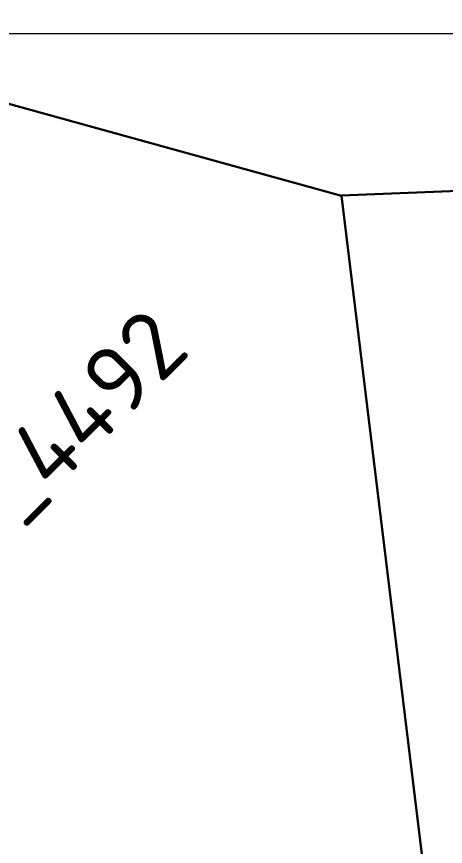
# Model space of a CAD drawing. Header units: millimetres. Extents: x 519 to 9564855, y -810 to 5021775.
# Drawn here: x 9533367.5 to 9533446.1, y 4998851 to 4999003.1 of the extents above; entities that cross this region are included whole.
import ezdxf

# ---------------------------------------------------------------- set-up
doc = ezdxf.new("R2010")
doc.units = ezdxf.units.MM
doc.header["$LTSCALE"] = 2
doc.header["$MEASUREMENT"] = 0
doc.layers.add('GRID_PULKOVO', color=7, linetype='Continuous')
doc.layers.add('OLD WELLS(dr.bfr2000)', color=24, linetype='Continuous')
for name, color, linetype, lineweight in [('Электро', 1, 'Continuous', 30), ('Электроснаб', 1, 'Continuous', 18), ('Электроснабжене', 1, 'Continuous', 18)]:
    doc.layers.add(name, color=color, linetype=linetype, lineweight=lineweight)
doc.styles.add('Elect', font='isocpeur.ttf')

msp = doc.modelspace()

# ---------------------------------------------------------------- linework, layer by layer
at = {"layer": 'GRID_PULKOVO', "lineweight": 0}
msp.add_line((9533000, 4999000), (9548000, 4999000), dxfattribs=at)
at = {"layer": 'Электро'}
for p, q in [((9533427.08544, 4998970.22475, 0), (9533094.81258, 4999062.18854, 0)), ((9533427.07558, 4998970.30543, 0), (9533580.87475, 4998976.52655, -0.00006)), ((9533444.36957, 4998828.89298, -0.00006), (9533427.08544, 4998970.22475, 0))]:
    msp.add_line(p, q, dxfattribs=at)
at = {"layer": 'Электроснаб', "color": 1, "linetype": 'ByBlock', "lineweight": 0}
for p, q in [((9533427.08544, 4998970.22475, 0), (9533094.81258, 4999062.18854, 0)), ((9533427.07558, 4998970.30543, 0), (9533580.87475, 4998976.52655, -0.00006)), ((9533444.36957, 4998828.89298, -0.00006), (9533427.08544, 4998970.22475, 0))]:
    msp.add_line(p, q, dxfattribs=at)
at = {"layer": 'Электроснабжене', "color": 1, "linetype": 'ByBlock', "lineweight": 0}
for p, q in [((9533427.08544, 4998970.22475, 0), (9533094.81258, 4999062.18854, 0)), ((9533427.07558, 4998970.30543, 0), (9533580.87475, 4998976.52655, -0.00006)), ((9533444.36957, 4998828.89298, -0.00006), (9533427.08544, 4998970.22475, 0))]:
    msp.add_line(p, q, dxfattribs=at)

# ---------------------------------------------------------------- texts
at = {"layer": 'OLD WELLS(dr.bfr2000)', "lineweight": 0, "style": 'Elect'}
msp.add_text(' _4492', height=12.5, rotation=44.9999999, dxfattribs=at).set_placement((9533362.3, 4998904.1))

doc.saveas('drawing.dxf')
